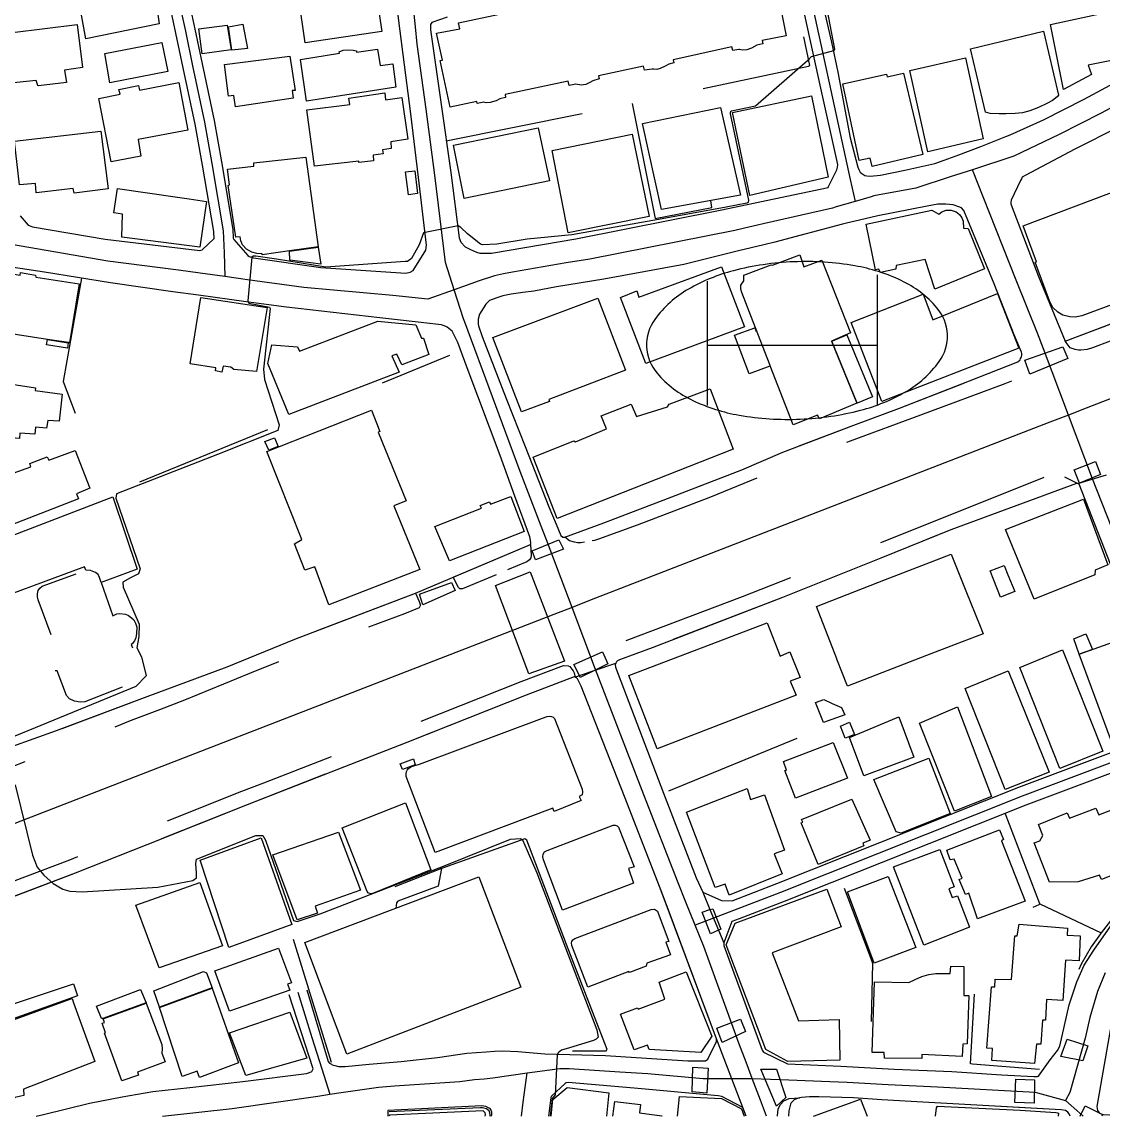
# Model space of a CAD drawing. Header units: millimetres. Extents: x 198785 to 203305, y 542885 to 545889.
# Drawn here: x 201759.8 to 201983.8, y 542885.3 to 543112 of the extents above; entities that cross this region are included whole.
import ezdxf

# ---------------------------------------------------------------- set-up
doc = ezdxf.new("R2010")
doc.units = ezdxf.units.MM
for name, pattern in [('FENCE_25K', [54.3, 28.7, -9.2, -16.4]), ('HIDDEN_BULD_25K', [28.8, 18.4, -10.4]), ('HIDDEN_IN_25K', [56.5, 36.5, -20])]:
    doc.linetypes.add(name, pattern=pattern)
for name, color, linetype in [('A0013114', 253, 'Continuous'), ('A0013117', 253, 'Continuous'), ('A0023214', 253, 'Continuous'), ('A0023217', 253, 'Continuous'), ('A0033324', 253, 'Continuous'), ('A0043325', 253, 'Continuous'), ('A0053326', 253, 'Continuous'), ('B0014111', 253, 'Continuous'), ('B0014112', 253, 'Continuous'), ('B0014113', 253, 'Continuous'), ('B0014115', 253, 'Continuous'), ('B0014116', 253, 'Continuous'), ('B0014118', 253, 'Continuous'), ('B0014511', 253, 'Continuous'), ('B0024120', 253, 'Continuous'), ('C0076117', 253, 'Continuous'), ('F0017111', 253, 'Continuous'), ('F0047224', 253, 'Continuous')]:
    doc.layers.add(name, color=color, linetype=linetype)

# ---------------------------------------------------------------- blocks, each defined once
blk = doc.blocks.new('B0014511')
at = {"layer": 'B0014511'}
blk.add_lwpolyline([(-31.17, -1.27, 0.169014), (-29, -6.77, 0.105159), (-21.57, -12.43, 0.067248), (-11.97, -15.47, 0.053397), (0.67, -16.3, 0.053397), (13.19, -14.44, 0.067248), (22.51, -10.63, 0.105159), (29.45, -4.38, 0.169014), (31.17, 1.27, 0.169014), (29, 6.77, 0.105159), (21.57, 12.43, 0.067248), (11.97, 15.47, 0.053397), (-0.67, 16.3, 0.053397), (-13.19, 14.44, 0.067248), (-22.51, 10.63, 0.105159), (-29.45, 4.38, 0.169014)], format="xyb", close=True, dxfattribs=at)
for points in [[(16.58, 13.62), (16.58, -13.46)], [(-18.64, 12.26), (-18.64, -13.46)], [(-18.64, -0.94), (16.58, -0.94)]]:
    blk.add_lwpolyline(points, dxfattribs=at)

msp = doc.modelspace()

# ---------------------------------------------------------------- linework, layer by layer
at = {"layer": 'A0013114'}
for points in [[(201975.91, 543045.85), (201993.96, 543052.66), (202007.82, 543057.77), (202021.68, 543062.93), (202034.47, 543067.82), (202045.47, 543071.83), (202053.81, 543075.35), (202069.94, 543081.75), (202081.78, 543086.35), (202089.79, 543090.27)], [(201871.47, 543005.61), (201871.48, 543005.58), (201871.86, 543005.25), (201872.28, 543005.27), (201880.36, 543008.23), (201893.52, 543013.25), (201908.94, 543019.18), (201917.46, 543022.87), (201932.14, 543028.43), (201941.61, 543031.99), (201956.14, 543037.6), (201966.12, 543041.56), (201966.63, 543041.96), (201966.71, 543042.24), (201966.89, 543042.59)], [(201978.27, 543016.37), (201952.23, 543006.73), (201937.77, 543000.86), (201917.4, 542992.75), (201890.34, 542982.33), (201883.6, 542979.82), (201883.2, 542979.65), (201882.98, 542979.42), (201882.82, 542979.14), (201882.73, 542978.8), (201882.76, 542978.34), (201892.69, 542952.2), (201899.49, 542934.69), (201900.84, 542931.68)], [(201732.73, 542953.23), (201733.1, 542953.04), (201733.34, 542953.04), (201748.4, 542958.55), (201766.92, 542965.17), (201785.77, 542972.21), (201802.3, 542978.35), (201816.34, 542984.13), (201841.35, 542993.67), (201865.13, 543003.69)], [(201824.61, 542895.77), (201825.36, 542895.57), (201826.76, 542895.6), (201831.77, 542896.09), (201838.38, 542896.65), (201845.92, 542897.47), (201851.97, 542898.37), (201855.96, 542898.61), (201857.73, 542898.73), (201859.46, 542898.84), (201862.57, 542898.68), (201868.16, 542898.2), (201870.58, 542898.13), (201873.34, 542898.05), (201880.68, 542897.86), (201892.37, 542897.13), (201897.76, 542896.76), (201900.13, 542896.74), (201900.97, 542896.74), (201901.39, 542896.76), (201901.88, 542897.07), (201903.68, 542900.75), (201903.67, 542901.33), (201897.4, 542918.14), (201893.87, 542927.61), (201892.03, 542932.54), (201884.64, 542951.54), (201875.68, 542974.35), (201874.93, 542975.9), (201874.71, 542976.1), (201874.42, 542976.25), (201874.24, 542976.28), (201864.29, 542972.52), (201839.53, 542962.68), (201806.46, 542949.82), (201785.64, 542941.51), (201770.81, 542935.62), (201753.5, 542929.07)], [(202021.83, 542946.54), (202021.08, 542945.91), (202015.63, 542941.34), (202006.54, 542933.73), (202000.89, 542928.9), (201998.54, 542927.03), (201995.88, 542924.52), (201993.76, 542922.26), (201992.61, 542920.57), (201990.37, 542916.85), (201988.64, 542913.43), (201986.96, 542909.06), (201985.3, 542903.12), (201982.47, 542887.31), (201982.63, 542886.49), (201983.05, 542885.93), (201983.83, 542885.65), (201990.52, 542885.31)], [(201905.24, 542921.19), (201905.24, 542920.64), (201913.17, 542898.94), (201913.46, 542898.54), (201918.38, 542896.13), (201929.49, 542895.62), (201940.53, 542895.03), (201952.49, 542894.53), (201962.77, 542893.85), (201969.47, 542893.48), (201970.22, 542893.48), (201970.42, 542893.55), (201972.82, 542896.96), (201974.32, 542898.92), (201974.83, 542899.83), (201976.78, 542908.34), (201978.37, 542913.15), (201979.87, 542916.59), (201981.85, 542919.7), (201985.37, 542924.69)], [(201762.76, 542885.31), (201764.24, 542885.66), (201773.82, 542888.02), (201780.58, 542889.27), (201786.94, 542890.4), (201794.55, 542891.25), (201805.57, 542892.46), (201818.78, 542894.11), (201819.38, 542894.31), (201819.89, 542894.57)], [(201909.85, 542885.31), (201909.15, 542887.11), (201904.78, 542889.37), (201904.07, 542889.48), (201886.64, 542891.13), (201872.98, 542892.29), (201872.58, 542892.18), (201872.38, 542892.09), (201869.48, 542889.45), (201869.37, 542889.14), (201868.86, 542885.31)], [(201977.01, 542885.31), (201976.8, 542885.77), (201976.48, 542886.1), (201976.02, 542886.47), (201975.09, 542886.61), (201970.05, 542886.89), (201946.46, 542888.23), (201937.97, 542888.66), (201932.09, 542889.1), (201924.89, 542889.3), (201923, 542889.3), (201921.3, 542889.18), (201920.92, 542889.07), (201920.3, 542888.9), (201919.79, 542888.67), (201919.15, 542888.05), (201919.03, 542887.81), (201918.88, 542887.21), (201918.66, 542886.41), (201918.65, 542885.31)], [(201857.09, 542885.31), (201857.13, 542885.63), (201857.13, 542886.14), (201856.87, 542886.78), (201855.93, 542887.29), (201855.11, 542887.45), (201835.6, 542886.5), (201835.6, 542885.31)]]:
    msp.add_lwpolyline(points, dxfattribs=at)
at = {"layer": 'A0013117'}
for points in [[(201759.44, 543071.78), (201761.09, 543069.9), (201761.27, 543069.79), (201762.01, 543069.5), (201777.04, 543066.99), (201796.62, 543064.6), (201797.15, 543064.77), (201799.61, 543067.11), (201799.52, 543068.39), (201799.52, 543068.53), (201797.18, 543082.33), (201795.67, 543090.81), (201793.19, 543102.48), (201791.71, 543109.67), (201790.01, 543117.5), (201783.36, 543152.82), (201782.95, 543153.13), (201779.76, 543155.71), (201779.28, 543155.79)], [(201923.32, 543125.98), (201927.5, 543107.76), (201928.85, 543101.55), (201931.42, 543087.95), (201932.96, 543081.91), (201933.18, 543081.37), (201933.46, 543080.84), (201933.83, 543080.6), (201934.23, 543080.27), (201934.42, 543080.17), (201934.84, 543080.08), (201935.51, 543080.03), (201937.67, 543080.23), (201942.69, 543081.25), (201948.97, 543082.67), (201950.86, 543083.36), (201953.93, 543084.47), (201958.47, 543086.17), (201963.64, 543088.25), (201964.55, 543088.61), (201971.47, 543091.71), (201979.89, 543095.98), (201991.39, 543102.21)], [(201793.93, 543118.29), (201795.63, 543110.5), (201797.1, 543103.3), (201799.59, 543091.58), (201801.12, 543083.02), (201803.51, 543068.94), (201803.57, 543067.15), (201803.69, 543066.93), (201806.59, 543063.59), (201806.9, 543063.37), (201807.75, 543063.11), (201821.73, 543061.08), (201839.36, 543059.95), (201840.25, 543060.15), (201840.86, 543060.5), (201843.46, 543064.69), (201843.61, 543065.71), (201841.98, 543079.72), (201840.4, 543092.96), (201838.81, 543105.19), (201838.17, 543110.09), (201837.32, 543116.62)], [(201847.9, 543112.97), (201844.69, 543111.84), (201844.45, 543111.47), (201844.43, 543110.79), (201844.45, 543110.31), (201846.67, 543094.85), (201848.63, 543080.75), (201850.36, 543067.27), (201850.76, 543066.38), (201851.63, 543065.39), (201852.76, 543064.8), (201853.96, 543064.28), (201854.66, 543064.04), (201855.36, 543064.04), (201856.19, 543064.04), (201857.06, 543064.08), (201874.58, 543067.04), (201904.45, 543073), (201926.81, 543077.64), (201926.92, 543077.86), (201928.62, 543081.32), (201928.8, 543081.89), (201928.86, 543082.41), (201925.31, 543098.25), (201922.03, 543113.39)], [(202026.47, 543112.66), (202024.7, 543111.9), (202024.47, 543111.8), (202021.28, 543109.54), (202018.7, 543107.81), (202016.69, 543106.26), (202014.49, 543104.92), (202011.46, 543103.28), (201997.27, 543095.65), (201986.96, 543090.19), (201977.96, 543085.6), (201967.68, 543080.18), (201967.05, 543079.78), (201966.87, 543079.5), (201966.68, 543079.13), (201964.72, 543075.03), (201964.69, 543074.66), (201964.71, 543074.3), (201964.76, 543074.11), (201970.39, 543059.27), (201975.91, 543045.85)], [(201966.89, 543042.59), (201966.96, 543042.87), (201966.96, 543043.27), (201966.92, 543043.56), (201965.36, 543047.14), (201961.21, 543057.7), (201954.93, 543072.89), (201954.44, 543073.43), (201953.9, 543073.67), (201952.77, 543074.09), (201951.22, 543074.22), (201949.54, 543074.22), (201947.34, 543073.82), (201937.1, 543071.82), (201933.31, 543070.88), (201930.64, 543070.27), (201929.84, 543070.06), (201915.82, 543066.36), (201913.51, 543065.8), (201908.26, 543064.52), (201896.93, 543061.75), (201880.35, 543058.68), (201870.53, 543057.08), (201865.85, 543056.23), (201863.56, 543055.9), (201861.16, 543055.55), (201859.44, 543055.2), (201858.01, 543054.73), (201856.69, 543054.23), (201855.92, 543053.53), (201854.59, 543051.45), (201854.33, 543050.41), (201854.33, 543049.73), (201854.35, 543049.36), (201854.4, 543049.03), (201855.18, 543046.78), (201860.15, 543033.95), (201864.07, 543024.02), (201868.95, 543011.54), (201870.47, 543007.96), (201871.47, 543005.61)], [(201865.13, 543003.69), (201865.21, 543004.02), (201865.13, 543004.6), (201865.04, 543005.3), (201861.95, 543013.71), (201858.9, 543022.14), (201852.04, 543040.31), (201850.14, 543045.53), (201848.95, 543047.94), (201847.89, 543048.73), (201847.47, 543048.92), (201847.1, 543049.09), (201846.75, 543049.2), (201845.5, 543049.39), (201844.29, 543049.51), (201833.95, 543050.65), (201814.6, 543052.89), (201806.24, 543054.01), (201796.36, 543055.34), (201791.03, 543056.06), (201778.14, 543057.89), (201764.47, 543060.11), (201754.32, 543061.63)], [(201900.84, 542931.68), (201904.74, 542929.97), (201906.93, 542929.92), (201916.23, 542933.5), (201966.32, 542953.46), (201995.23, 542964.31), (201995.96, 542964.72), (201996.29, 542965.1), (201996.53, 542965.52), (201996.62, 542965.81), (201997.42, 542968.17), (201995.9, 542972.18), (201987.98, 542992.93), (201978.82, 543016.21), (201978.73, 543016.26), (201978.58, 543016.35), (201978.27, 543016.37)], [(202009.81, 542947.83), (202009.83, 542948.63), (202009.76, 542948.99), (202002.1, 542958.81), (202001.65, 542959.7), (202000.88, 542960.2), (201998.64, 542960.55), (201996.31, 542960.44), (201967.77, 542949.73), (201917.69, 542929.77), (201908.37, 542926.18), (201906.9, 542925.59), (201905.24, 542921.19)], [(201818.81, 542911.49), (201823.26, 542896.64), (201823.5, 542896.28), (201823.92, 542896.06), (201824.1, 542895.91), (201824.61, 542895.77)], [(201819.89, 542894.57), (201820.11, 542895.13), (201815.13, 542910.45)]]:
    msp.add_lwpolyline(points, dxfattribs=at)
at = {"layer": 'A0023214'}
for points in [[(202098.18, 543077.61), (202094.05, 543076.01), (201980.26, 543031.93), (201976.6, 543030.51), (201972.77, 543029.03), (201877.41, 542992.09), (201873.78, 542990.69)], [(201873.78, 542990.69), (201870.02, 542989.23), (201739.19, 542938.55), (201734.3, 542936.65), (201729.74, 542934.88), (201695.81, 542921.69), (201691.63, 542920.06), (201687.65, 542918.51), (201623.48, 542893.55), (201618.2, 542891.57), (201613.8, 542889.93)], [(201911.11, 542893.08), (201909.84, 542896.45), (201908.34, 542900.39), (201901.33, 542919.67), (201901.05, 542920.46), (201899.29, 542924.83), (201897.36, 542929.65), (201895.76, 542933.62), (201888.66, 542951.87), (201878.65, 542977.82), (201873.78, 542990.69)], [(201984.26, 542915.01), (201982.66, 542911.11), (201981.04, 542905.73), (201980.07, 542901.47), (201976.88, 542890.2), (201976, 542888.55)], [(201864.45, 542894.24), (201870.19, 542895.01), (201871.27, 542895.16), (201873.16, 542895.17), (201883.66, 542894.49), (201889.5, 542894.13), (201900.91, 542893.12), (201903.07, 542893.1), (201911.11, 542893.08)], [(201788.89, 542885.31), (201803.32, 542886.88), (201821.09, 542889.46), (201823.58, 542889.83), (201825.96, 542890.17), (201833.69, 542891.3), (201836.99, 542891.58), (201850.52, 542892.46), (201853.54, 542892.91), (201855.54, 542893.03), (201857.33, 542893.27), (201864.45, 542894.24)], [(201863.28, 542885.31), (201863.67, 542888.22), (201864.45, 542894.24)], [(201914.06, 542885.31), (201912.8, 542888.63), (201911.11, 542893.08)], [(201911.11, 542893.08), (201918.7, 542892.79), (201927.19, 542892.46), (201930.79, 542892.36), (201939.25, 542891.85), (201949.47, 542891.38), (201969.74, 542890.25), (201970.23, 542890.11), (201976, 542888.55)], [(201976, 542888.55), (201978.36, 542886.48), (201979.62, 542885.38), (201979.68, 542885.31)]]:
    msp.add_lwpolyline(points, dxfattribs=at)
at = {"layer": 'A0023217'}
for points in [[(201785.58, 543160.02), (201784.73, 543156.35), (201791.97, 543117.9), (201793.67, 543110.09), (201795.15, 543102.89), (201797.63, 543091.19), (201799.15, 543082.67), (201801.51, 543068.73), (201801.68, 543064.12), (201801.86, 543059.22)], [(201920.61, 543130.6), (201921.02, 543127.69), (201921.25, 543126.05), (201926.03, 543104.13), (201931.43, 543079.35), (201932.42, 543074.79)], [(201849.34, 543056.48), (201847.53, 543062.11), (201845.31, 543080.23), (201843.53, 543093.9), (201841.69, 543107.36), (201841.32, 543110.94), (201841.06, 543113.58)], [(202017.61, 543110.86), (202012.32, 543108.44), (202012.21, 543108.39), (202010.8, 543107.63), (201994.33, 543098.93), (201983.43, 543093.08), (201974.71, 543088.65), (201965.3, 543084.13), (201956.75, 543081.35)], [(201956.75, 543081.35), (201952.13, 543079.85), (201945.02, 543077.53), (201936.3, 543075.92), (201935.76, 543075.76), (201932.42, 543074.79)], [(202002.7, 542964.22), (202000.47, 542968.59), (202000.32, 542968.99), (201998.7, 542973.24), (201990.77, 542994.02), (201981.61, 543017.31), (201976.6, 543030.51), (201971.45, 543044.24), (201970.22, 543047.51), (201965.8, 543058.49), (201958.98, 543075.71), (201956.75, 543081.35)], [(201932.42, 543074.79), (201928.5, 543073.65), (201927.73, 543073.42), (201913.34, 543070.17), (201912.19, 543069.89), (201909.49, 543069.23), (201907.49, 543068.74), (201877.47, 543062.86), (201872.55, 543062.06), (201861.45, 543060.16), (201859.6, 543059.82), (201857.7, 543059.36), (201854.52, 543058.32), (201849.34, 543056.48)], [(201801.86, 543059.22), (201796.74, 543059.92), (201792.26, 543060.53), (201777.59, 543062.44), (201757.63, 543065.87), (201752.72, 543066.72)], [(201849.34, 543056.48), (201843.86, 543054.53), (201836.65, 543055.3), (201818.17, 543056.98), (201806.56, 543058.57), (201801.86, 543059.22)], [(201873.78, 542990.69), (201868.48, 543004.71), (201867.75, 543006.63), (201863.01, 543018.86), (201851.53, 543049.8), (201851.27, 543050.5), (201849.34, 543056.48)], [(202002.7, 542964.22), (201999.77, 542963.45), (201995.84, 542962.4), (201967.04, 542951.59), (201916.96, 542931.63), (201903.1, 542926.3), (201899.29, 542924.83)], [(201816.97, 542910.97), (201819.89, 542901.62), (201821.93, 542895.09), (201823.58, 542889.83)]]:
    msp.add_lwpolyline(points, dxfattribs=at)
at = {"layer": 'A0033324', "linetype": 'HIDDEN_IN_25K', "flags": 128}
for points in [[(201980.47, 543044.08), (201979.18, 543043.97), (201978.7, 543043.99), (201978.03, 543044.14), (201976.98, 543044.47), (201975.91, 543045.85), (201993.96, 543052.66), (202007.82, 543057.77), (202021.68, 543062.93), (202034.47, 543067.82), (202045.47, 543071.83), (202053.81, 543075.35), (202062.59, 543078.83), (202062.82, 543076.82), (202062.69, 543076.1), (202062.53, 543075.8), (202062.31, 543075.49), (202056.58, 543073.27), (202032.16, 543063.66), (202020.6, 543059.29), (202009.14, 543054.95), (201981.61, 543044.45), (201980.47, 543044.08)], [(201876.36, 543004.18), (201875.61, 543004.09), (201874.87, 543004.09), (201874.26, 543004.2), (201873.22, 543004.51), (201872.28, 543005.27), (201880.36, 543008.23), (201893.52, 543013.25), (201908.94, 543019.18), (201917.46, 543022.87), (201932.14, 543028.43), (201941.61, 543031.99), (201956.14, 543037.6), (201966.12, 543041.56), (201966.63, 543041.96), (201966.71, 543042.24), (201966.89, 543042.59), (201966.96, 543042.87), (201967.08, 543040.87), (201967.04, 543040.37), (201966.95, 543039.93), (201966.82, 543039.32), (201966.56, 543038.69), (201965.53, 543037.91), (201963.46, 543036.97), (201946, 543030.5), (201931.38, 543025.14), (201921.31, 543021.17), (201916.96, 543019.45), (201902.45, 543013.55), (201887.24, 543007.73), (201879.24, 543004.79), (201878.39, 543004.57), (201877.34, 543004.29), (201876.36, 543004.18)], [(201975.82, 543017.76), (201978.58, 543016.35), (201978.27, 543016.37), (201952.23, 543006.73), (201937.77, 543000.86), (201917.4, 542992.75), (201890.34, 542982.33), (201883.6, 542979.82), (201883.2, 542979.65), (201882.98, 542979.42), (201882.82, 542979.14), (201882.73, 542978.8), (201882.51, 542981.24), (201882.49, 542981.44), (201882.46, 542981.71), (201882.46, 542982.27), (201882.54, 542982.64), (201882.65, 542982.91), (201883.01, 542983.07), (201909.12, 542992.97), (201928.79, 543000.66), (201940.4, 543005.19), (201972.69, 543018.12), (201974.27, 543018.3), (201974.51, 543018.25), (201974.84, 543018.17), (201975.33, 543018.03), (201975.82, 543017.76)], [(201858.02, 542997.44), (201851.1, 542994.52), (201850.55, 542994.54), (201850.26, 542994.82), (201849.14, 542996.95), (201865.13, 543003.69), (201865.32, 543001.46), (201865.2, 543000.95), (201864.96, 543000.52), (201864.41, 543000.14), (201858.02, 542997.44)], [(201749.57, 542954.53), (201737.22, 542949.98), (201736.55, 542949.79), (201735.37, 542949.74), (201734.76, 542949.87), (201734.52, 542950.05), (201734.19, 542950.46), (201733.1, 542953.04), (201733.34, 542953.04), (201748.4, 542958.55), (201766.92, 542965.17), (201785.77, 542972.21), (201802.3, 542978.35), (201816.34, 542984.13), (201841.35, 542993.67), (201842.08, 542991.91), (201842.32, 542991.31), (201842.35, 542991.14), (201842.08, 542990.59), (201839.05, 542989.39), (201821.07, 542982.66), (201806.95, 542976.98), (201793.47, 542971.46), (201788.28, 542969.49), (201782.21, 542967.19), (201771.83, 542963.03), (201761.27, 542959.02), (201749.57, 542954.53)], [(201631.94, 542885.31), (201632.45, 542885.5), (201645.47, 542891.01), (201657.59, 542896.14), (201666.01, 542899.06), (201687.87, 542907.79), (201707.68, 542915.41), (201713.86, 542917.79), (201736.49, 542926.74), (201743.74, 542928.53), (201752.43, 542931.87), (201769.73, 542938.42), (201784.53, 542944.3), (201805.36, 542952.61), (201809.89, 542954.37), (201838.43, 542965.47), (201863.2, 542975.32), (201872.02, 542978.64), (201872.96, 542978.58), (201873.28, 542978.42), (201873.7, 542977.91), (201873.98, 542977.52), (201874.24, 542977.16)], [(201874.24, 542977.16), (201874.42, 542976.25), (201874.24, 542976.28), (201864.29, 542972.52), (201839.53, 542962.68), (201806.46, 542949.82), (201785.64, 542941.51), (201770.81, 542935.62), (201753.5, 542929.07), (201744.83, 542925.74), (201736.07, 542922.27), (201715.29, 542914.05), (201701.74, 542909.06), (201691.94, 542905.45), (201678.89, 542900.34), (201659.12, 542892.44), (201642.25, 542885.31)], [(201916.35, 542885.31), (201916.34, 542885.34), (201916.49, 542886.78), (201916.95, 542887.68), (201917.65, 542888.48), (201918.78, 542888.97), (201920.92, 542889.07), (201920.3, 542888.9), (201919.79, 542888.67), (201919.15, 542888.05), (201919.03, 542887.81), (201918.88, 542887.21), (201918.66, 542886.41), (201918.65, 542885.31)]]:
    msp.add_lwpolyline(points, dxfattribs=at)
at = {"layer": 'A0043325'}
for points in [[(201976.49, 543042.28), (201968.61, 543038.97), (201967.56, 543041.92), (201975.47, 543044.66), (201976.49, 543042.28)], [(201983.29, 543018.23), (201978.88, 543016.44), (201977.84, 543019.18), (201982.2, 543020.9), (201983.29, 543018.23)], [(201871.98, 543002.76), (201866.19, 543000.54), (201865.48, 543002.39), (201871, 543004.7), (201871.98, 543002.76)], [(201872.18, 542979.57), (201864.84, 542976.93), (201857.88, 542995.25), (201865.12, 542998.07), (201872.18, 542979.57)], [(201849.56, 542994.17), (201842.85, 542991.22), (201842.17, 542993.44), (201848.79, 542995.87), (201849.56, 542994.17)], [(201878.54, 542977.67), (201875.47, 542976.16), (201875.29, 542976.55), (201874.16, 542978.89), (201880.11, 542981.51), (201881.19, 542978.97), (201878.54, 542977.67)], [(201904.14, 542923.8), (201902.46, 542923.06), (201900.74, 542927.58), (201902.35, 542928.08), (201902.93, 542928.27), (201904.61, 542924.01), (201904.14, 542923.8)], [(201909.68, 542902.85), (201904.89, 542900.59), (201903.8, 542903.51), (201908.64, 542905.4), (201909.68, 542902.85)], [(201980.62, 542899.87), (201979.62, 542896.75), (201975.04, 542897.69), (201976.37, 542901.27), (201980.62, 542899.87)], [(201901.98, 542895.27), (201901.68, 542890.05), (201898.67, 542890.36), (201898.81, 542895.47), (201901.98, 542895.27)], [(201918.09, 542889.16), (201916.14, 542887.37), (201912.91, 542895.03), (201916.13, 542895.05), (201918.09, 542889.16)], [(201969.59, 542892.79), (201969.52, 542888.02), (201965.49, 542888.15), (201965.71, 542892.94), (201969.59, 542892.79)], [(201979.04, 542885.31), (201980.07, 542887.44), (201983.65, 542885.63)], [(201983.65, 542885.63), (201983.53, 542885.31)]]:
    msp.add_lwpolyline(points, dxfattribs=at)
at = {"layer": 'A0053326'}
for points in [[(201987.98, 542992.93), (201978.82, 543016.21), (201978.73, 543016.26), (201978.58, 543016.35), (201984.51, 543018.13)], [(201909.85, 542885.31), (201909.15, 542887.11), (201903.67, 542901.33), (201892.03, 542932.54), (201884.64, 542951.54), (201875.68, 542974.35), (201874.93, 542975.9), (201874.71, 542976.1), (201874.42, 542976.25), (201875.29, 542976.55), (201878.54, 542977.67), (201882.82, 542979.14), (201882.73, 542978.8), (201882.76, 542978.34), (201892.69, 542952.2), (201899.49, 542934.69), (201900.84, 542931.68), (201902.35, 542928.08), (201904.14, 542923.8), (201905.24, 542921.19), (201905.24, 542920.64), (201913.17, 542898.94), (201913.46, 542898.54), (201918.38, 542896.13), (201929.49, 542895.62), (201940.53, 542895.03), (201952.49, 542894.53), (201962.77, 542893.85), (201969.47, 542893.48), (201970.22, 542893.48), (201970.42, 542893.55), (201972.82, 542896.96), (201974.32, 542898.92), (201974.83, 542899.83), (201976.78, 542908.34), (201978.37, 542913.15), (201979.87, 542916.59), (201981.85, 542919.7), (201985.37, 542924.69)], [(202031.87, 542954.04), (202026.31, 542949.05), (202021.83, 542946.54), (202006.54, 542933.73), (202000.89, 542928.9), (201998.54, 542927.03), (201995.88, 542924.52), (201993.76, 542922.26), (201992.61, 542920.57), (201990.37, 542916.85), (201988.64, 542913.43), (201986.96, 542909.06), (201985.3, 542903.12), (201982.47, 542887.31), (201982.63, 542886.49), (201983.05, 542885.93), (201983.83, 542885.65), (201990.52, 542885.31)], [(201977.01, 542885.31), (201976.8, 542885.77), (201976.48, 542886.1), (201976.02, 542886.47), (201975.09, 542886.61), (201946.46, 542888.23), (201937.97, 542888.66), (201932.09, 542889.1), (201924.89, 542889.3), (201923, 542889.3), (201921.3, 542889.18), (201920.92, 542889.07), (201920.3, 542888.9), (201919.79, 542888.67), (201919.15, 542888.05), (201919.03, 542887.81), (201918.88, 542887.21), (201918.66, 542886.41), (201918.65, 542885.31)]]:
    msp.add_lwpolyline(points, dxfattribs=at)
at = {"layer": 'B0014111'}
for points in [[(201981.43, 543101.05), (201975.62, 543097.96), (201972.9, 543111.41), (201992.35, 543115.62), (201994.43, 543105.77), (201980.72, 543102.99), (201981.43, 543101.05)], [(201965.6, 543092.98), (201963.7, 543092.92), (201962.29, 543092.92), (201960.42, 543093.02), (201959.42, 543093.25), (201956.32, 543106.42), (201971.44, 543110.03), (201974.54, 543096.78), (201974.31, 543096.46), (201973.32, 543095.72), (201972.13, 543095.09), (201970.4, 543094.27), (201968.61, 543093.56), (201967.12, 543093.15), (201965.6, 543092.98)], [(201958.93, 543087.74), (201947.5, 543085.05), (201943.77, 543101.9), (201955.31, 543104.5), (201958.93, 543087.74)], [(201942.46, 543101.35), (201946.47, 543084.49), (201935.93, 543081.99), (201935.54, 543083.76), (201933.25, 543083.29), (201929.85, 543099.16), (201938.93, 543101.16), (201939.07, 543100.57), (201942.46, 543101.35)], [(201926.86, 543079.82), (201910.62, 543076), (201907.05, 543093.18), (201923.38, 543096.63), (201926.86, 543079.82)], [(201908.64, 543076.06), (201892.33, 543073.09), (201888.34, 543090.96), (201904.53, 543094.23), (201908.64, 543076.06)], [(201889.75, 543071.65), (201872.96, 543068.31), (201869.68, 543085.31), (201886.21, 543088.69), (201889.75, 543071.65)], [(201818.61, 543083.97), (201821.16, 543065.36), (201815.24, 543064.53), (201809.59, 543063.74), (201809.55, 543063.94), (201808.47, 543064.01), (201807.45, 543064.28), (201806.31, 543064.92), (201805.5, 543065.78), (201805.16, 543066.6), (201805.04, 543067.44), (201804.13, 543067.4), (201802.54, 543078.12), (201802.79, 543078.25), (201802.35, 543081.45), (201807.84, 543082.07), (201807.82, 543082.78), (201818.61, 543083.97)], [(201798.04, 543074.79), (201796.66, 543065.29), (201780.48, 543067.36), (201780.64, 543072.12), (201778.85, 543072.42), (201779.61, 543077.49), (201792.05, 543075.67), (201794.43, 543075.32), (201798.04, 543074.79)], [(201979.41, 543051.06), (201978.03, 543050.78), (201976.89, 543050.85), (201975.49, 543051.26), (201974.39, 543051.85), (201973.34, 543052.89), (201972.68, 543054.2), (201969.76, 543062.2), (201969.97, 543062.29), (201967.23, 543069.71), (201988.64, 543077.8), (201996.31, 543057.79), (201991.26, 543056.02), (201991.37, 543055.49), (201979.41, 543051.06)], [(201953.33, 543072.64), (201954.06, 543072.07), (201954.53, 543071.37), (201954.79, 543070.67), (201954.91, 543069.28), (201955.86, 543069.15), (201959.22, 543060.79), (201948.97, 543056.58), (201946.92, 543062.74), (201940.94, 543061.52), (201940.87, 543060.74), (201937.68, 543060.03), (201937.34, 543060.73), (201936.61, 543060.59), (201934.71, 543070.08), (201948.3, 543072.96), (201949.75, 543072.16), (201950.41, 543072.6), (201951.31, 543072.96), (201952.3, 543072.99), (201953.33, 543072.64)], [(201920.95, 543063.7), (201921.79, 543061.26), (201925.51, 543062.65), (201931.46, 543047.57), (201927.54, 543045.83), (201932.81, 543032.97), (201925.06, 543029.76), (201924.64, 543030.51), (201919.61, 543028.5), (201914.85, 543040.73), (201914.81, 543040.82), (201911.77, 543048.62), (201908.93, 543055.9), (201908.76, 543056.59), (201908.74, 543057.45), (201909.38, 543058.33), (201909.35, 543059.5), (201915.04, 543061.65), (201915.32, 543061.56), (201920.95, 543063.7)], [(201753.12, 543060.55), (201759.4, 543059.51), (201759.46, 543060.04), (201762.63, 543059.53), (201762.65, 543059.07), (201771.64, 543057.71), (201769.64, 543045.5), (201769.41, 543045.54), (201765.07, 543046.21), (201748.59, 543048.77), (201750.06, 543058.39), (201753.12, 543060.55)], [(201904.72, 543061.25), (201909.48, 543048.78), (201889.07, 543041.24), (201883.79, 543054.9), (201887.22, 543056.27), (201887.64, 543054.96), (201904.72, 543061.25)], [(201961.89, 543055.72), (201966.36, 543044.38), (201937.99, 543033.37), (201931.57, 543049.69), (201946.53, 543055.61), (201948.54, 543050.28), (201961.89, 543055.72)], [(201810.57, 543052.84), (201808.42, 543039.57), (201803.68, 543039.98), (201803.09, 543040.48), (201801.49, 543040.63), (201801.18, 543039.44), (201799.89, 543039.66), (201799.99, 543040.29), (201794.64, 543041.11), (201796.84, 543054.91), (201810.57, 543052.84)], [(201869.08, 543033.35), (201863.28, 543031.17), (201857.38, 543046.58), (201879.11, 543054.76), (201884.87, 543039.8), (201868.93, 543033.74), (201869.08, 543033.35)], [(201841.42, 543049.25), (201842.59, 543046.43), (201842.96, 543046.46), (201844.13, 543043.08), (201838.48, 543040.93), (201837.49, 543043.17), (201836.46, 543042.77), (201837.92, 543039.43), (201815.11, 543030.64), (201810.75, 543041.22), (201811.59, 543045.1), (201816.9, 543044.68), (201817.3, 543043.74), (201833.53, 543049.98), (201841.42, 543049.25)], [(201935.99, 543034.31), (201932.86, 543032.99), (201927.61, 543045.82), (201930.69, 543047.18), (201935.99, 543034.31)], [(201902.41, 543035.99), (201907.16, 543023.49), (201870.69, 543009.09), (201865.7, 543021.81), (201874.13, 543025.16), (201874.48, 543024.98), (201880.91, 543027.65), (201879.81, 543030.37), (201886.01, 543032.78), (201887.1, 543030.2), (201893.58, 543032.25), (201893.91, 543032.79), (201902.41, 543035.99)], [(201778.61, 543013.58), (201783.65, 542998.64), (201776.24, 542995.86), (201775.88, 542996.87), (201775.58, 542997.47), (201775, 542997.94), (201773.99, 542998.36), (201773.06, 542998.43), (201772.78, 542999.1), (201748.86, 542990.24), (201742.26, 542987.8), (201738.18, 542998.08), (201778.61, 543013.58)], [(201861.07, 543013.65), (201863.86, 543006.38), (201848.37, 543000.36), (201845.37, 543007.45), (201854.99, 543011.22), (201854.75, 543011.78), (201856.7, 543012.56), (201856.9, 543012.04), (201861.07, 543013.65)], [(201982.06, 542997.41), (201969.49, 542992.39), (201963.6, 543006.8), (201979.73, 543013.1), (201984.79, 542999.53), (201982.16, 542998.4), (201982.06, 542997.41)], [(201947.2, 542980.69), (201930.81, 542974.4), (201928.65, 542979.94), (201928.62, 542980.01), (201924.4, 542990.86), (201938.73, 542996.44), (201947.11, 542999.71), (201952.34, 543001.74), (201955.39, 542994.12), (201958.32, 542986.8), (201958.96, 542985.2), (201953.17, 542982.97), (201947.2, 542980.69)], [(201914.23, 542987.46), (201916.88, 542980.57), (201918.91, 542981.46), (201921.02, 542976.16), (201918.99, 542975.4), (201920.23, 542972.48), (201891.41, 542961.38), (201885.56, 542976.58), (201914.23, 542987.46)], [(201987.97, 542984.27), (201988.52, 542982.76), (201989.06, 542982.99), (201995.22, 542966.79), (201994.67, 542966.61), (201995.24, 542965.05), (201986.02, 542961.62), (201978.87, 542980.98), (201987.97, 542984.27)], [(201875.63, 542950.67), (201870.07, 542948.38), (201869.76, 542949.08), (201859.68, 542945.29), (201851.83, 542942.33), (201845.44, 542939.93), (201839.42, 542955.69), (201839.39, 542956.2), (201839.44, 542956.68), (201839.58, 542957), (201839.86, 542957.32), (201840.5, 542957.76), (201842.15, 542958.23), (201867.62, 542967.72), (201868.65, 542968.09), (201869.09, 542968.14), (201869.54, 542968.11), (201869.89, 542967.94), (201870.16, 542967.65), (201875.88, 542953.02), (201875.93, 542952.39), (201875.85, 542951.87), (201875.24, 542951.52), (201875.63, 542950.67)], [(201952.11, 542948), (201941.97, 542943.93), (201940.93, 542944.23), (201936.27, 542955.05), (201947.68, 542959.47), (201952.11, 542948)], [(201910.05, 542953.14), (201910.77, 542950.91), (201913.68, 542951.88), (201917.8, 542940.39), (201915.64, 542939.64), (201917.33, 542935.47), (201906.3, 542931.08), (201905.52, 542933.38), (201903.42, 542932.68), (201897.46, 542948.25), (201910.05, 542953.14)], [(201832.61, 542931.49), (201832.12, 542931.38), (201831.62, 542931.49), (201831.33, 542931.85), (201826.12, 542945.01), (201839.23, 542950.18), (201844.51, 542936.35), (201832.61, 542931.49)], [(201886.51, 542933.57), (201871.79, 542928), (201867.89, 542938.39), (201867.74, 542939), (201867.78, 542939.56), (201868.03, 542940.02), (201868.6, 542940.32), (201882.32, 542945.57), (201882.72, 542945.6), (201883.11, 542945.42), (201883.42, 542945.15), (201886.62, 542936.92), (201885.47, 542936.62), (201886.51, 542933.57)], [(201815.68, 542925), (201802.67, 542920.21), (201796.72, 542938.3), (201809.35, 542942.92), (201815.68, 542925)], [(201821.05, 542927.37), (201816.8, 542925.96), (201811.8, 542939.46), (201825.38, 542944.13), (201829.93, 542932.11), (201820.52, 542928.77), (201821.05, 542927.37)], [(201801.38, 542920.61), (201788.25, 542916.04), (201783.39, 542929.01), (201796.67, 542933.73), (201801.38, 542920.61)], [(201863.14, 542912), (201827.12, 542898.14), (201824.93, 542903.99), (201818.44, 542921.29), (201854.46, 542934.88), (201863.14, 542912)], [(201945.02, 542920.26), (201936.37, 542917.02), (201930.87, 542931.76), (201939.3, 542934.93), (201945.02, 542920.26)], [(201915.24, 542919.14), (201920.67, 542905.05), (201929.11, 542905.34), (201929.27, 542896.88), (201918.47, 542896.6), (201913.93, 542899.11), (201905.68, 542920.81), (201907.54, 542925.31), (201926.58, 542932.35), (201929.5, 542924.5), (201915.24, 542919.14)], [(201889.13, 542916.38), (201885.66, 542915.08), (201885.55, 542915.26), (201877.06, 542912), (201873.73, 542920.66), (201873.67, 542921.18), (201873.74, 542921.49), (201873.93, 542921.8), (201874.36, 542922.11), (201890.19, 542928.09), (201890.85, 542928.17), (201891.51, 542927.78), (201891.62, 542927.37), (201893.81, 542921.51), (201893.18, 542921.34), (201894.19, 542918.71), (201889.25, 542917), (201889.13, 542916.38)], [(201799.2, 542911.9), (201788.27, 542907.9), (201787.15, 542911.29), (201797.38, 542915.23), (201798.03, 542914.97), (201799.2, 542911.9)], [(201897.43, 542915.18), (201902.75, 542901.88), (201900.44, 542898.48), (201889.76, 542899.13), (201889.43, 542899.97), (201886.66, 542899.05), (201883.84, 542906.44), (201887.3, 542907.76), (201887.44, 542907.45), (201893.02, 542909.56), (201891.79, 542913.05), (201897.43, 542915.18)], [(201954.92, 542916.29), (201954.94, 542910.29), (201956.01, 542910.32), (201955.61, 542900.25), (201954.76, 542900.24), (201954.63, 542897.64), (201946.26, 542898.09), (201946.21, 542897.26), (201938.49, 542897.3), (201938.47, 542898.45), (201935.96, 542898.5), (201936.45, 542913.11), (201943.53, 542912.98), (201944.89, 542913.64), (201946.25, 542914.23), (201947.67, 542914.62), (201949.16, 542914.85), (201950.56, 542914.85), (201952.14, 542914.85), (201952.26, 542916.37), (201954.92, 542916.29)], [(201771.32, 542910.23), (201749.95, 542902.66), (201748.87, 542905.51), (201770.45, 542912.7), (201771.32, 542910.23)], [(201776.57, 542905.54), (201776.31, 542905.53), (201775.26, 542908.06), (201784.34, 542911.52), (201785.5, 542908.76), (201776.57, 542905.54)], [(201804.65, 542896.37), (201796.58, 542893.28), (201796.12, 542894.6), (201793, 542893.53), (201788.3, 542907.79), (201799.22, 542911.83), (201804.65, 542896.37)], [(201757.17, 542888.3), (201756.66, 542888.2), (201756.21, 542888.22), (201755.77, 542888.36), (201755.45, 542888.59), (201755.11, 542889.16), (201750.35, 542902.51), (201769.61, 542909.44), (201770.17, 542909.64), (201770.48, 542908.78), (201774.92, 542896.59), (201760.15, 542890.87), (201760.19, 542889.57), (201758.32, 542889.14), (201757.89, 542888.69), (201757.17, 542888.3)], [(201783.92, 542893.78), (201780.51, 542892.64), (201776.91, 542902.48), (201777.14, 542902.57), (201776.39, 542904.57), (201776.91, 542904.73), (201776.6, 542905.49), (201785.51, 542908.73), (201788.75, 542900.17), (201788.85, 542899.21), (201788.77, 542898.36), (201789.47, 542896.55), (201783.73, 542894.42), (201783.92, 542893.78)], [(201818.8, 542897.32), (201806.18, 542893.69), (201802.77, 542902.58), (201815.27, 542906.87), (201818.8, 542897.32)], [(201869.42, 542885.31), (201869.79, 542888.75), (201872.74, 542891.25), (201881.41, 542890.14)], [(201881.41, 542890.14), (201880.88, 542885.31)], [(201882.24, 542885.31), (201882.66, 542888.34), (201887.95, 542887.68), (201887.75, 542885.98), (201892.4, 542885.34)], [(201895.64, 542885.31), (201896.06, 542889.38), (201904.73, 542888.93), (201908.86, 542886.83), (201909.44, 542885.31)], [(201923.78, 542885.31), (201933.54, 542888.85), (201934.95, 542885.31)], [(201892.4, 542885.34), (201892.39, 542885.31)]]:
    msp.add_lwpolyline(points, dxfattribs=at)
at = {"layer": 'B0014112'}
for points in [[(201834.37, 543110.01), (201818.48, 543107.61), (201817.19, 543116.82), (201832.99, 543119.21), (201834.37, 543110.01)], [(201768.61, 543102), (201769.02, 543099.44), (201763.24, 543098.74), (201763.06, 543098.79), (201762.77, 543099.82), (201756.72, 543099.23), (201755.55, 543107.15), (201758.15, 543107.46), (201757.82, 543109.76), (201771.21, 543111.44), (201772.37, 543102.5), (201768.61, 543102)], [(201803.12, 543106.17), (201797.11, 543105.39), (201796.43, 543110.57), (201802.34, 543111.33), (201803.12, 543106.17)], [(201790.03, 543101.68), (201778.03, 543099.34), (201776.95, 543105.45), (201788.78, 543107.7), (201790.03, 543101.68)], [(201833.49, 543106.3), (201834.01, 543102.94), (201836.62, 543103.26), (201837.26, 543098.48), (201818.77, 543095.54), (201817.5, 543104.2), (201825.58, 543105.52), (201825.54, 543105.77), (201826.38, 543106.13), (201827.52, 543106.22), (201828.43, 543106.14), (201829.08, 543106), (201829.1, 543105.7), (201833.49, 543106.3)], [(201815.76, 543097.74), (201815.99, 543096.17), (201804.03, 543094.38), (201803.67, 543096.7), (201802.6, 543096.62), (201801.78, 543103.16), (201815.32, 543104.89), (201816.38, 543097.79), (201815.76, 543097.74)], [(201792.31, 543099.4), (201794.19, 543089.54), (201783.87, 543087.64), (201784.46, 543084.17), (201778.29, 543082.99), (201775.7, 543096.13), (201780.12, 543097.03), (201779.9, 543098), (201783.95, 543098.8), (201784.17, 543097.84), (201792.31, 543099.4)], [(201834.98, 543097.27), (201835.15, 543095.81), (201838.51, 543096.29), (201839.74, 543087.68), (201836.21, 543087.13), (201836.28, 543085.77), (201834.48, 543085.46), (201834.66, 543084.65), (201832.58, 543084.38), (201832.64, 543083.19), (201829.6, 543082.85), (201829.59, 543083.11), (201820.38, 543082.09), (201818.82, 543093.75), (201827.76, 543094.85), (201827.54, 543096.19), (201834.98, 543097.27)], [(201869.08, 543079.03), (201851.43, 543075.38), (201849.23, 543086.46), (201866.74, 543090.03), (201869.08, 543079.03)], [(201776.12, 543089.33), (201777.64, 543077.43), (201770.58, 543076.47), (201770.42, 543077.45), (201762.77, 543076.58), (201762.59, 543078.51), (201759.32, 543078.2), (201758.28, 543087.27), (201776.12, 543089.33)], [(201748.54, 543037.96), (201753.6, 543037), (201753.65, 543037.41), (201755.22, 543037.08), (201755.14, 543036.59), (201756.67, 543036.32), (201756.83, 543037.1), (201762.61, 543036.15), (201762.53, 543035.6), (201768.1, 543034.88), (201767.54, 543029.29), (201765.13, 543029.38), (201764.91, 543027.84), (201762.63, 543028.02), (201762.48, 543026.58), (201759.34, 543026.77), (201759.26, 543025.68), (201755.88, 543025.97), (201755.6, 543023.91), (201746.55, 543025.34), (201748.54, 543037.96)], [(201944.57, 542959.69), (201934.24, 542955.83), (201931.27, 542963.74), (201941.46, 542968.01), (201944.57, 542959.69)], [(201934.24, 542941.3), (201924.79, 542937.41), (201921.25, 542946.08), (201921.57, 542946.21), (201921.33, 542946.77), (201931.71, 542950.95), (201935.51, 542942.45), (201934.02, 542941.83), (201934.24, 542941.3)], [(201815.28, 542911.42), (201802.82, 542907.06), (201799.75, 542915.41), (201812.94, 542920.12), (201815.66, 542912.95), (201814.79, 542912.65), (201815.28, 542911.42)]]:
    msp.add_lwpolyline(points, dxfattribs=at)
at = {"layer": 'B0014113'}
for points in [[(201788.24, 543111.55), (201773.06, 543108.49), (201770.52, 543122.22), (201773.7, 543122.91), (201773.04, 543127.72), (201785.93, 543130.12), (201788.03, 543118.59), (201787.24, 543118.43), (201788.24, 543111.55)], [(201916.3, 543118.43), (201918.11, 543109.09), (201913.18, 543108.12), (201913.31, 543107.41), (201912.04, 543107.17), (201910.97, 543106.56), (201909.98, 543106.17), (201908.99, 543106.14), (201908.49, 543106.26), (201908.34, 543106.28), (201907.09, 543106.08), (201906.85, 543106.78), (201894.73, 543104.11), (201894.89, 543103.51), (201893.85, 543103.25), (201893.06, 543102.78), (201892.05, 543102.31), (201891.35, 543102.14), (201890.72, 543102.19), (201890.37, 543102.19), (201888.79, 543102), (201888.59, 543102.84), (201879.28, 543100.82), (201879.41, 543100.15), (201878.1, 543099.8), (201877.47, 543099.39), (201876.6, 543098.98), (201875.65, 543098.9), (201874.55, 543099.06), (201873.14, 543098.81), (201872.96, 543099.69), (201859.92, 543096.94), (201859.96, 543096.31), (201858.81, 543096.06), (201858.04, 543095.63), (201856.8, 543095.29), (201855.99, 543095.24), (201855.47, 543095.37), (201854.11, 543095.08), (201854.05, 543095.47), (201848.53, 543094.31), (201846.43, 543103.97), (201846.9, 543104.08), (201845.68, 543109.64), (201850.5, 543110.57), (201850.26, 543111.76), (201875.71, 543117.25)], [(201770.81, 543023.19), (201773.89, 543015.38), (201771.13, 543014.22), (201771.54, 543013.15), (201752.1, 543005.65), (201751.59, 543006.75), (201748.8, 543005.87), (201745.59, 543013.71), (201751.35, 543015.99), (201751.17, 543016.66), (201754.91, 543018.15), (201755.21, 543017.52), (201761.63, 543019.8), (201761.46, 543020.47), (201765.04, 543021.9), (201765.34, 543021.21), (201770.81, 543023.19)], [(201983.78, 542960.89), (201974.84, 542957.3), (201966.56, 542978.27), (201975.4, 542981.87), (201983.78, 542960.89)], [(201972.6, 542956.59), (201963.51, 542952.98), (201955.24, 542973.86), (201964.14, 542977.58), (201972.6, 542956.59)], [(201960.71, 542951.51), (201953.01, 542948.47), (201945.75, 542966.73), (201953.65, 542970.06), (201960.71, 542951.51)], [(201930.84, 542955.31), (201920.08, 542951.16), (201917.89, 542956.89), (201918.23, 542956.98), (201917.58, 542958.75), (201927.88, 542962.7), (201930.84, 542955.31)], [(201962.72, 542942.31), (201967.67, 542929.84), (201957.76, 542926.18), (201955.99, 542931.52), (201955.29, 542931.22), (201953.98, 542934.29), (201954.57, 542934.59), (201952.97, 542938.53), (201952.1, 542938.42), (201951.39, 542940.38), (201962.34, 542944.62), (201963.14, 542942.63), (201962.72, 542942.31)], [(201951.84, 542932.42), (201952.51, 542930.56), (201953.66, 542930.96), (201956.11, 542924.48), (201946.64, 542920.75), (201940.38, 542936.94), (201949.94, 542940.57), (201952.91, 542932.79), (201951.84, 542932.42)], [(201976.35, 542922.79), (201979.04, 542922.63), (201978.83, 542917.48), (201975.98, 542917.61), (201975.47, 542909.26), (201972.06, 542909.45), (201971.88, 542905.18), (201971.25, 542905.18), (201970.91, 542900.21), (201969.98, 542900.2), (201969.56, 542896.19), (201960.73, 542896.84), (201960.87, 542899.31), (201959.73, 542899.41), (201960.7, 542912.12), (201961.35, 542912.11), (201961.42, 542913.68), (201964.81, 542913.58), (201965.5, 542922.65), (201966.02, 542922.62), (201966.44, 542925.09), (201976.41, 542924.24), (201976.35, 542922.79)]]:
    msp.add_lwpolyline(points, dxfattribs=at)
at = {"layer": 'B0014115'}
for points in [[(201836.84, 543011.7), (201842.26, 542998.57), (201823.37, 542991.2), (201820.47, 542999.12), (201818.4, 542998.39), (201816.29, 543003.88), (201817.79, 543004.78), (201810.54, 543022.99), (201832.23, 543031.57), (201833.93, 543027.13), (201833.62, 543026.96), (201839.43, 543012.79), (201836.84, 543011.7)], [(201997.63, 542939.9), (201983.5, 542934.31), (201983.08, 542935.19), (201978.65, 542933.85), (201972.69, 542933.74), (201969.52, 542941.92), (201970.68, 542942.36), (201971.3, 542943.41), (201970.44, 542945.71), (201976.33, 542948.1), (201976.82, 542947.03), (201982.28, 542949.1), (201982.94, 542947.7), (201988.92, 542950.05)]]:
    msp.add_lwpolyline(points, dxfattribs=at)
at = {"layer": 'B0014116', "linetype": 'HIDDEN_BULD_25K', "flags": 128}
for points in [[(201806.52, 543106.49), (201803.31, 543106.13), (201802.57, 543110.96), (201805.55, 543111.52), (201806.52, 543106.49)], [(201841.76, 543076.41), (201839.89, 543076.18), (201839.23, 543080.9), (201841.22, 543081.11), (201841.76, 543076.41)], [(201821.17, 543065.29), (201821.7, 543061.81), (201815.32, 543062.62), (201815.24, 543064.47), (201821.17, 543065.29)], [(201914.74, 543040.68), (201910.46, 543039.1), (201907.42, 543047.09), (201911.66, 543048.58), (201914.74, 543040.68)], [(201769.4, 543045.48), (201769.2, 543044.41), (201764.91, 543045.07), (201765.06, 543046.16), (201769.4, 543045.48)], [(201812.85, 543024.01), (201810.96, 543023.25), (201810.15, 543025.06), (201812.15, 543025.83), (201812.85, 543024.01)], [(201965.51, 542993.99), (201962.52, 542992.81), (201961.13, 542996.3), (201960.37, 542998.23), (201963.28, 542999.34), (201964.08, 542997.42), (201965.51, 542993.99)], [(201776.21, 542995.83), (201778.6, 542988.97), (201779.44, 542989.33), (201780.1, 542989.43), (201781.27, 542989.28), (201781.88, 542988.98), (201782.51, 542988.56), (201782.98, 542988.13), (201783.35, 542987.41), (201783.57, 542986.58), (201783.53, 542985.25), (201783.41, 542984.39), (201783.11, 542983.74), (201782.63, 542983.16), (201782.44, 542983), (201784.06, 542978.39), (201784.16, 542977.74), (201784.05, 542976.89), (201783.75, 542976.34), (201783.35, 542975.53), (201782.87, 542975.03), (201772.79, 542971.15), (201771.83, 542971.04), (201770.65, 542971.23), (201769.64, 542971.73), (201769.02, 542972.45), (201767.11, 542977.54), (201766.31, 542977.6), (201765.4, 542977.95), (201764.61, 542978.56), (201763.86, 542979.43), (201763.54, 542980.3), (201763.49, 542981.33), (201763.68, 542982.36), (201764.15, 542983.34), (201764.63, 542983.9), (201766.03, 542984.54), (201763.16, 542992.28), (201763.02, 542992.89), (201763, 542993.5), (201763.15, 542994.17), (201763.52, 542994.69), (201763.96, 542995.11), (201773.04, 542998.4), (201773.97, 542998.33), (201774.98, 542997.91), (201775.56, 542997.44), (201775.86, 542996.84), (201776.21, 542995.83)], [(201981.59, 542981.99), (201978.86, 542981.01), (201977.74, 542984.18), (201980.24, 542985.23), (201981.59, 542981.99)], [(201931.14, 542963.9), (201930.37, 542963.57), (201929.39, 542966.09), (201931.26, 542966.94), (201932.28, 542964.35), (201931.14, 542963.9)]]:
    msp.add_lwpolyline(points, dxfattribs=at)
at = {"layer": 'B0014118', "linetype": 'HIDDEN_BULD_25K', "flags": 128}
msp.add_lwpolyline([(201841.29, 542958.11), (201838.64, 542957.11), (201838.18, 542958.25), (201840.93, 542959.33), (201841.29, 542958.11)], dxfattribs=at)
at = {"layer": 'B0024120', "linetype": 'FENCE_25K', "flags": 128}
for points in [[(201847.71, 543087.37), (201888.34, 543095.53), (201922.76, 543102.79), (201923.05, 543102.93), (201918.17, 543125.97)], [(201772.13, 543058.86), (201768.31, 543037.46), (201777.04, 543014.63), (201777.37, 543013.95), (201848.44, 543042.94)], [(201893.85, 542952.67), (201925.33, 542965.59), (201925.75, 542965.01), (201928.97, 542966.46)], [(201970.59, 542894.95), (201956.74, 542896.04), (201956.36, 542896.17), (201957.9, 542923.47), (201958.33, 542924.14), (201958.94, 542924.41), (201970.56, 542929.11), (201970.68, 542929.26), (201963.53, 542948.04)], [(201873.84, 542898.84), (201880.84, 542898.83), (201881.02, 542899.08), (201872.63, 542920.87), (201864.38, 542942.48), (201863.99, 542942.75), (201846.96, 542936.68), (201846.75, 542936.61), (201815.4, 542924.23), (201815.38, 542924.05), (201815.64, 542923.08), (201821.16, 542905.19), (201823.86, 542896.45)], [(201997.28, 542937.28), (201993.56, 542934.27), (201990.84, 542931.93), (201988.44, 542929.46), (201986.32, 542927.03), (201983.43, 542923.29), (201983.23, 542923.04), (201981.34, 542920.36), (201979.23, 542916.77), (201977.99, 542913.66), (201976.49, 542908.76), (201974.94, 542902.99), (201974.41, 542900.06), (201971.01, 542900.2)], [(201930.14, 542932.52), (201935.9, 542917.38), (201936, 542916.94), (201935.66, 542899.95), (201935.61, 542896.55)], [(201970.68, 542929.26), (201983.43, 542923.29)], [(201855.79, 542885.31), (201855.84, 542885.67), (201855.74, 542885.97), (201855.48, 542886.25), (201855.38, 542886.37), (201835.93, 542885.53), (201835.91, 542885.31)], [(201949.08, 542885.31), (201949.29, 542887.05), (201949.46, 542887.35), (201966.63, 542886.52), (201974.03, 542886.04), (201974.37, 542886.02), (201974.58, 542885.91), (201974.49, 542885.31)]]:
    msp.add_lwpolyline(points, dxfattribs=at)
at = {"layer": 'C0076117'}
msp.add_lwpolyline([(201925.85, 542966.82), (201924.22, 542970.99), (201925.92, 542971.6), (201927.66, 542970.75), (201929.6, 542969.95), (201930.26, 542968.43), (201925.85, 542966.82)], dxfattribs=at)
at = {"layer": 'F0017111', "elevation": 30}
for points in [[(201924.28, 543126.55), (201928.12, 543106.32), (201927.97, 543105.98), (201923.32, 543104.73), (201922.62, 543104), (201911.77, 543094.51), (201906.8, 543093.48), (201906.62, 543093.35), (201906.53, 543093.19), (201906.52, 543092.94), (201910.35, 543075.04), (201910.27, 543074.57), (201910.01, 543074.44), (201905.73, 543073.6), (201891.65, 543071.01), (201873.74, 543067.85), (201864.47, 543066.96), (201858.16, 543065.93), (201855.22, 543065.78), (201854.8, 543065.93), (201852.13, 543068.09), (201850.73, 543069.41), (201850.16, 543069.76), (201843.01, 543068.31), (201842.09, 543065.81), (201840.48, 543062.98), (201839.69, 543062.36), (201839.18, 543062.32), (201822.79, 543061.17), (201812.51, 543062.85), (201808.25, 543063.45), (201807.71, 543063.43), (201807.42, 543063.26), (201806.61, 543054.22), (201806.83, 543053.71), (201811.07, 543052.91), (201811.23, 543052.63), (201809.86, 543040.03), (201810.06, 543037.9), (201813.06, 543028.5), (201812.79, 543027.3), (201800.33, 543022.37), (201779.38, 543014.24), (201779.25, 543013.33), (201784.32, 542998.68), (201783.95, 542997.63), (201782.29, 542996.8), (201780.72, 542995.9), (201780.79, 542994.85), (201784.1, 542987.19), (201784.02, 542984.64), (201783.57, 542982.31), (201784.55, 542980.43), (201785.52, 542976.53), (201783.42, 542974.28), (201757.18, 542963.52)], [(201758.42, 542953.93), (201761.98, 542939.37), (201762.95, 542936.91), (201764.32, 542935.19), (201766.27, 542933.5), (201768.29, 542932.33), (201769.71, 542931.89), (201772.24, 542931.78), (201787.97, 542932.74), (201795.2, 542934.14), (201795.93, 542934.64), (201795.99, 542935.65), (201795.82, 542937.61), (201795.93, 542938.51), (201808.26, 542943.44), (201809.72, 542943.44), (201810.28, 542942.48), (201816.08, 542925.83), (201816.83, 542925.63), (201821.6, 542927.21), (201847.17, 542937.05), (201861.05, 542942.66), (201863.06, 542942.79), (201863.5, 542942.54), (201864.48, 542940.32), (201866.5, 542935.71), (201878.92, 542903.2), (201879.15, 542901.69), (201878.77, 542901.26), (201878.21, 542901), (201873.22, 542899.45), (201871.56, 542898.95), (201870.92, 542898.43), (201870.72, 542897.94), (201870.3, 542889.72), (201869.67, 542888.93), (201869.24, 542885.31)]]:
    msp.add_lwpolyline(points, dxfattribs=at)
at = {"layer": 'F0047224'}
for points in [[(201886.22, 543095.1), (201891.02, 543071.25), (201902.74, 543073.51), (201902.53, 543074.95)], [(201873.84, 542898.84), (201880.84, 542898.83), (201881.02, 542899.08), (201872.63, 542920.87), (201864.38, 542942.48), (201863.99, 542942.75), (201846.96, 542936.68), (201846.75, 542936.61), (201846.01, 542932.92), (201837.65, 542929.86), (201837.41, 542929.48), (201837.25, 542928.39)], [(201856.8, 542885.31), (201856.83, 542885.48), (201856.77, 542886.01), (201856.57, 542886.39), (201856.34, 542886.63), (201856.02, 542886.83), (201855.22, 542887.02), (201854.79, 542887.04), (201835.91, 542886.2)]]:
    msp.add_lwpolyline(points, dxfattribs=at)

# ---------------------------------------------------------------- block references
at = {"layer": 'B0014511'}
msp.add_blockref('B0014511', (201920.38, 543045.98), dxfattribs=at)

doc.saveas('drawing.dxf')
